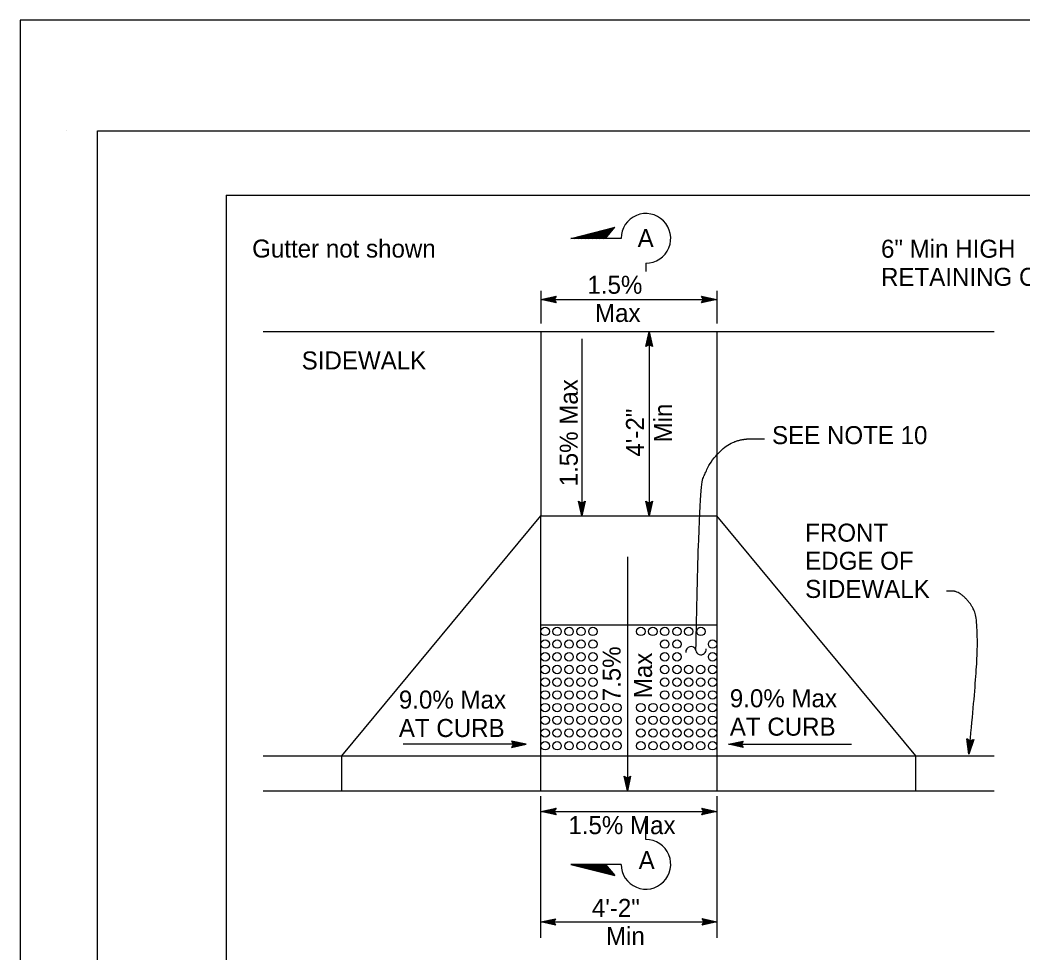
# Model space of a CAD drawing. Extents: x -893 to 867, y -474 to 712.
# Drawn here: x -893.5 to -504, y 349.4 to 712 of the extents above; entities that cross this region are included whole.
import ezdxf

# ---------------------------------------------------------------- set-up
doc = ezdxf.new("R2010")
doc.units = 0
for name, color, linetype in [('10 Sheet Format', 7, 'Continuous'), ('22 Misc Cnst Det', 7, 'Continuous'), ('56 Stage 3 Anno', 7, 'Continuous'), ('57 Undefined', 7, 'Continuous'), ('60 Nongeo Data', 7, 'Continuous')]:
    doc.layers.add(name, color=color, linetype=linetype)

msp = doc.modelspace()

# ---------------------------------------------------------------- linework, layer by layer
at = {"layer": '10 Sheet Format'}
for p, q in [((-875.41, 668.96), (-875.41, 668.96)), ((-813.45, 643.96), (811.55, 643.96)), ((-813.45, 643.96), (-813.45, -406.04))]:
    msp.add_line(p, q, dxfattribs=at)
for points in [[(-893.45, -474.04), (866.55, -474.04), (866.55, 711.96), (-893.45, 711.96)], [(-863.43, 668.96), (836.57, 668.96), (836.57, -431.04), (-863.43, -431.04)], [(-863.43, 668.96), (836.57, 668.96), (836.57, -431.04), (-863.43, -431.04)]]:
    msp.add_lwpolyline(points, close=True, dxfattribs=at)
at = {"layer": '22 Misc Cnst Det'}
for p, q in [((-679.58, 627.13), (-662.53, 631.48)), ((-678.18, 627.13), (-662.89, 631.03)), ((-666.05, 627.13), (-662.53, 631.48)), ((-660.04, 627.13), (-679.58, 627.13)), ((-676.77, 627.13), (-663.25, 630.58)), ((-675.37, 627.13), (-663.62, 630.13)), ((-673.97, 627.13), (-663.98, 629.68)), ((-672.57, 627.13), (-664.35, 629.23)), ((-671.16, 627.13), (-664.71, 628.78)), ((-669.76, 627.13), (-665.08, 628.33)), ((-668.36, 627.13), (-665.45, 627.88)), ((-666.96, 627.13), (-665.81, 627.43)), ((-650.4, 617.49), (-650.4, 614.19)), ((-650.4, 393.51), (-650.4, 400.85)), ((-679.58, 383.87), (-662.53, 379.52)), ((-660.04, 383.87), (-679.58, 383.87)), ((-678.18, 383.87), (-662.89, 379.97)), ((-676.77, 383.87), (-663.25, 380.42)), ((-675.37, 383.87), (-663.62, 380.87)), ((-673.97, 383.87), (-663.98, 381.32)), ((-672.57, 383.87), (-664.35, 381.77)), ((-671.16, 383.87), (-664.71, 382.22)), ((-669.76, 383.87), (-665.08, 382.67)), ((-668.36, 383.87), (-665.45, 383.12)), ((-666.96, 383.87), (-665.81, 383.57)), ((-666.05, 383.87), (-662.53, 379.52))]:
    msp.add_line(p, q, dxfattribs=at)
for centre, start, end in [((-650.4, 627.13), 269.9995, 180), ((-650.4, 383.87), 180, 90.0005)]:
    msp.add_arc(centre, 9.64, start, end, dxfattribs=at)
at = {"layer": '56 Stage 3 Anno'}
for p, q in [((-691.23, 606.76), (-691.23, 593.98)), ((-691.23, 603.36), (-685.23, 604.69)), ((-689.84, 603.36), (-685.46, 604.33)), ((-688.47, 603.36), (-685.64, 603.98)), ((-685.23, 604.69), (-686.03, 603.36)), ((-685.23, 604.69), (-685.23, 604.69)), ((-628.03, 603.36), (-628.83, 604.7)), ((-628.83, 604.7), (-628.83, 604.7)), ((-628.83, 604.7), (-622.83, 603.36)), ((-628.61, 604.34), (-624.21, 603.36)), ((-628.38, 603.98), (-625.59, 603.36)), ((-622.83, 606.76), (-622.83, 593.98)), ((-691.23, 603.36), (-622.83, 603.36)), ((-685.23, 602.02), (-691.23, 603.36)), ((-691.23, 603.36), (-691.23, 603.36)), ((-685.44, 602.37), (-689.85, 603.36)), ((-685.68, 602.73), (-688.47, 603.36)), ((-687.08, 603.36), (-685.87, 603.62)), ((-685.85, 603.08), (-687.08, 603.36)), ((-686.03, 603.36), (-685.23, 602.02)), ((-685.23, 602.02), (-685.23, 602.02)), ((-622.83, 603.36), (-628.83, 602.03)), ((-628.83, 602.03), (-628.03, 603.36)), ((-628.83, 602.03), (-628.83, 602.03)), ((-624.22, 603.35), (-628.59, 602.39)), ((-625.59, 603.36), (-628.42, 602.73)), ((-628.2, 603.64), (-626.97, 603.36)), ((-626.97, 603.36), (-628.18, 603.09)), ((-622.83, 603.36), (-622.83, 603.36)), ((-650.43, 585.05), (-649.15, 590.75)), ((-650.09, 585.25), (-649.15, 589.43)), ((-649.75, 585.47), (-649.16, 588.12)), ((-649.16, 588.12), (-648.56, 585.44)), ((-649.15, 590.75), (-649.15, 519.25)), ((-649.15, 590.75), (-649.15, 590.75)), ((-649.15, 590.75), (-647.89, 585.04)), ((-649.15, 589.42), (-648.23, 585.27)), ((-675.26, 588.08), (-675.26, 519.25)), ((-649.15, 585.8), (-650.43, 585.05)), ((-650.43, 585.05), (-650.43, 585.05)), ((-649.42, 585.64), (-649.16, 586.81)), ((-649.16, 586.81), (-648.9, 585.66)), ((-647.89, 585.05), (-649.15, 585.8)), ((-647.89, 585.05), (-647.89, 585.05)), ((-675.26, 519.25), (-676.53, 524.95)), ((-676.53, 524.95), (-676.53, 524.95)), ((-676.53, 524.95), (-675.26, 524.19)), ((-675.27, 520.57), (-676.18, 524.73)), ((-675.26, 521.88), (-675.85, 524.56)), ((-675.26, 523.19), (-675.51, 524.34)), ((-675.26, 524.19), (-673.99, 524.95)), ((-673.99, 524.95), (-675.26, 519.25)), ((-674.33, 524.75), (-675.26, 520.56)), ((-674.67, 524.52), (-675.26, 521.88)), ((-675, 524.36), (-675.26, 523.19)), ((-673.99, 524.95), (-673.99, 524.95)), ((-649.15, 519.25), (-650.42, 524.95)), ((-650.42, 524.95), (-650.42, 524.95)), ((-650.42, 524.95), (-649.15, 524.19)), ((-649.16, 520.57), (-650.08, 524.73)), ((-649.15, 521.88), (-649.75, 524.56)), ((-649.15, 523.19), (-649.41, 524.34)), ((-649.15, 524.19), (-647.88, 524.95)), ((-647.88, 524.95), (-649.15, 519.25)), ((-648.22, 524.75), (-649.15, 520.56)), ((-648.56, 524.52), (-649.15, 521.88)), ((-648.89, 524.36), (-649.15, 523.19)), ((-647.88, 524.95), (-647.88, 524.95)), ((-675.26, 519.25), (-675.26, 519.25)), ((-649.15, 519.25), (-649.15, 519.25)), ((-657.62, 503.33), (-657.62, 412.42)), ((-696.92, 430.54), (-744.71, 430.54)), ((-696.92, 430.54), (-702.62, 431.8)), ((-702.62, 431.8), (-702.62, 431.8)), ((-702.62, 431.8), (-701.85, 430.54)), ((-701.85, 430.54), (-702.62, 429.27)), ((-702.62, 429.27), (-696.92, 430.54)), ((-702.62, 429.27), (-702.62, 429.27)), ((-702.41, 429.6), (-698.23, 430.54)), ((-698.24, 430.54), (-702.39, 431.46)), ((-699.54, 430.54), (-702.22, 431.13)), ((-702.19, 429.95), (-699.54, 430.54)), ((-702.02, 430.28), (-700.85, 430.54)), ((-700.85, 430.54), (-702, 430.79)), ((-696.92, 430.54), (-696.92, 430.54)), ((-618.33, 430.54), (-612.63, 431.8)), ((-612.63, 429.27), (-618.33, 430.54)), ((-618.33, 430.54), (-618.33, 430.54)), ((-618.33, 430.54), (-570.53, 430.54)), ((-612.84, 429.6), (-617.02, 430.54)), ((-617.01, 430.54), (-612.85, 431.46)), ((-615.71, 430.54), (-613.02, 431.13)), ((-613.06, 429.95), (-615.71, 430.54)), ((-614.39, 430.54), (-613.25, 430.79)), ((-613.23, 430.28), (-614.39, 430.54)), ((-612.63, 431.8), (-613.39, 430.54)), ((-613.39, 430.54), (-612.63, 429.27)), ((-612.63, 431.8), (-612.63, 431.8)), ((-612.63, 429.27), (-612.63, 429.27)), ((-657.62, 412.42), (-658.89, 418.12)), ((-658.89, 418.12), (-658.89, 418.12)), ((-658.89, 418.12), (-657.62, 417.36)), ((-657.63, 413.74), (-658.54, 417.9)), ((-657.62, 415.05), (-658.22, 417.73)), ((-657.62, 416.36), (-657.87, 417.51)), ((-657.62, 417.36), (-656.35, 418.12)), ((-656.35, 418.12), (-657.62, 412.42)), ((-656.69, 417.92), (-657.62, 413.73)), ((-657.03, 417.69), (-657.62, 415.05)), ((-657.36, 417.53), (-657.62, 416.36)), ((-656.35, 418.12), (-656.35, 418.12)), ((-691.23, 355.27), (-691.23, 410.33)), ((-657.62, 412.42), (-657.62, 412.42)), ((-622.83, 410.33), (-622.83, 355.27)), ((-691.23, 404.41), (-622.83, 404.41)), ((-691.23, 361.5), (-685.53, 362.76)), ((-689.91, 361.5), (-685.75, 362.42)), ((-685.53, 362.76), (-686.29, 361.5)), ((-685.53, 362.76), (-685.53, 362.76)), ((-627.77, 361.5), (-628.53, 362.77)), ((-628.53, 362.77), (-628.53, 362.77)), ((-628.53, 362.77), (-622.83, 361.5)), ((-628.32, 362.43), (-624.14, 361.5)), ((-691.23, 361.5), (-622.83, 361.5)), ((-685.53, 360.22), (-691.23, 361.5)), ((-691.23, 361.5), (-691.23, 361.5)), ((-685.73, 360.56), (-689.92, 361.5)), ((-688.6, 361.49), (-685.92, 362.09)), ((-685.96, 360.9), (-688.6, 361.49)), ((-687.29, 361.49), (-686.14, 361.75)), ((-686.12, 361.23), (-687.29, 361.49)), ((-686.29, 361.5), (-685.53, 360.22)), ((-685.53, 360.22), (-685.53, 360.22)), ((-622.83, 361.5), (-628.53, 360.23)), ((-628.53, 360.23), (-627.77, 361.5)), ((-628.53, 360.23), (-628.53, 360.23)), ((-624.15, 361.49), (-628.31, 360.57)), ((-625.45, 361.5), (-628.14, 360.9)), ((-628.1, 362.09), (-625.45, 361.5)), ((-627.93, 361.76), (-626.77, 361.5)), ((-626.77, 361.5), (-627.91, 361.24)), ((-622.83, 361.5), (-622.83, 361.5))]:
    msp.add_line(p, q, dxfattribs=at)
for points in [[(-523.11, 432.41), (-525.03, 426.67), (-525.73, 432.68), (-525.4, 432.44), (-524.89, 428.03), (-523.48, 432.24), (-523.85, 432.07), (-524.75, 429.38), (-525.07, 432.19), (-524.75, 431.95), (-524.61, 430.73), (-524.22, 431.9), (-524.5, 431.76), (-525.73, 432.68), (-524.5, 431.76)], [(-685.32, 403.09), (-691.23, 404.41), (-685.32, 405.72), (-685.53, 405.37), (-689.86, 404.41), (-685.53, 403.44), (-685.74, 403.79), (-688.51, 404.41), (-685.74, 405.02), (-685.95, 404.67), (-687.15, 404.41), (-685.95, 404.14), (-686.11, 404.41), (-685.32, 405.72), (-686.11, 404.41)], [(-628.73, 405.73), (-622.83, 404.41), (-628.73, 403.1), (-628.52, 403.45), (-624.2, 404.41), (-628.52, 405.38), (-628.32, 405.03), (-625.55, 404.41), (-628.31, 403.8), (-628.1, 404.15), (-626.91, 404.41), (-628.11, 404.68), (-627.95, 404.41), (-628.73, 403.1), (-627.95, 404.41)]]:
    msp.add_lwpolyline(points, close=True, dxfattribs=at)
for centre, start, end in [((-632.93, 466.5), 14.7703, 189.0852), ((-629.02, 467.3), 188.461, 11.0238)]:
    msp.add_arc(centre, 2, start, end, dxfattribs=at)
for points in [[(-631, 467.01), (-629.81, 526.56), (-627.41, 537.09), (-622.06, 544.29), (-616.9, 547.98), (-611.73, 549.28), (-606.19, 549.28), (-604.35, 549.28)], [(-525.03, 426.67), (-521.78, 458.31), (-521.61, 479.11), (-523.98, 485.05), (-529.16, 490.03), (-533.1, 490.03), (-533.72, 490.03)]]:
    msp.add_open_spline(points, degree=2, dxfattribs=at)
at = {"layer": '60 Nongeo Data'}
for p, q in [((-515.16, 590.75), (-799.09, 590.75)), ((-691.23, 590.75), (-691.23, 519.25)), ((-622.83, 590.75), (-622.83, 519.25)), ((-768.55, 426.08), (-691.23, 519.25)), ((-691.23, 412.42), (-691.23, 519.25)), ((-691.23, 519.25), (-622.83, 519.25)), ((-622.83, 519.25), (-622.83, 412.42)), ((-545.53, 426.1), (-622.83, 519.25)), ((-691.23, 476.99), (-622.83, 476.99)), ((-799.09, 426.07), (-515.16, 426.1)), ((-768.55, 412.42), (-768.55, 426.08)), ((-545.53, 412.42), (-545.53, 426.08)), ((-799.09, 412.42), (-515.16, 412.42))]:
    msp.add_line(p, q, dxfattribs=at)
for centre in [(-689.55, 474.4), (-684.9, 474.4), (-680.26, 474.4), (-675.61, 474.4), (-670.97, 474.4), (-652.38, 474.4), (-647.74, 474.4), (-643.09, 474.4), (-638.33, 474.4), (-633.8, 474.4), (-629.04, 474.4), (-689.55, 469.47), (-684.9, 469.47), (-680.26, 469.47), (-675.61, 469.47), (-670.97, 469.47), (-643.09, 469.47), (-638.33, 469.47), (-624.51, 469.47), (-689.55, 464.53), (-684.9, 464.53), (-680.26, 464.53), (-675.61, 464.53), (-670.97, 464.53), (-643.09, 464.53), (-638.33, 464.53), (-624.51, 464.53), (-689.55, 459.59), (-689.55, 459.59), (-684.9, 459.59), (-684.9, 459.59), (-680.26, 459.59), (-680.26, 459.59), (-675.61, 459.59), (-675.61, 459.59), (-670.97, 459.59), (-670.97, 459.59), (-643.09, 459.59), (-643.09, 459.59), (-638.33, 459.59), (-638.33, 459.59), (-633.8, 459.59), (-633.8, 459.59), (-629.15, 459.59), (-629.15, 459.59), (-624.51, 459.59), (-624.51, 459.59), (-689.55, 454.66), (-684.9, 454.66), (-680.26, 454.66), (-675.61, 454.66), (-670.97, 454.66), (-643.09, 454.66), (-638.33, 454.66), (-633.8, 454.66), (-629.15, 454.66), (-624.51, 454.66), (-689.55, 449.72), (-684.9, 449.72), (-680.26, 449.72), (-675.61, 449.72), (-670.97, 449.72), (-643.09, 449.72), (-638.33, 449.72), (-633.8, 449.72), (-629.15, 449.72), (-624.51, 449.72), (-689.55, 444.79), (-684.9, 444.79), (-680.26, 444.79), (-675.61, 444.79), (-670.97, 444.79), (-666.32, 444.79), (-661.67, 444.79), (-652.38, 444.79), (-647.62, 444.79), (-643.09, 444.79), (-638.33, 444.79), (-633.8, 444.79), (-629.15, 444.79), (-624.51, 444.79), (-689.55, 439.85), (-684.9, 439.85), (-680.26, 439.85), (-675.61, 439.85), (-670.97, 439.85), (-666.32, 439.85), (-661.67, 439.85), (-652.38, 439.85), (-647.62, 439.85), (-643.09, 439.85), (-638.33, 439.85), (-633.8, 439.85), (-629.15, 439.85), (-624.51, 439.85), (-689.55, 434.91), (-684.9, 434.91), (-680.26, 434.92), (-675.61, 434.91), (-670.97, 434.91), (-666.32, 434.91), (-661.67, 434.91), (-652.38, 434.91), (-647.62, 434.91), (-643.09, 434.91), (-638.33, 434.91), (-633.8, 434.91), (-629.15, 434.91), (-624.51, 434.91), (-689.55, 429.98), (-684.9, 429.98), (-680.26, 429.98), (-675.61, 429.98), (-670.97, 429.98), (-666.32, 429.98), (-661.67, 429.98), (-652.38, 429.98), (-647.62, 429.98), (-643.09, 429.98), (-638.33, 429.98), (-633.8, 429.98), (-629.15, 429.98), (-624.51, 429.98)]:
    msp.add_circle(centre, 1.64, dxfattribs=at)

# ---------------------------------------------------------------- texts
at = {"layer": '57 Undefined'}
for s, p in [('A', (-653.63, 623.72)), ('Gutter not shown', (-803.32, 619.66)), ('6" Min HIGH', (-559.11, 619.6)), ('RETAINING CURB', (-559.11, 608.66)), ('1.5%', (-673.12, 605.58)), ('Max', (-670.19, 594.64)), ('SIDEWALK', (-784.09, 576.18)), ('SEE NOTE 10', (-601.43, 547.16)), ('FRONT', (-588.56, 509.27)), ('EDGE OF', (-588.56, 498.34)), ('SIDEWALK', (-588.56, 487.4)), ('9.0% Max', (-617.82, 444.91)), ('9.0% Max', (-746.35, 444.4)), ('AT CURB', (-746.35, 433.36)), ('AT CURB', (-617.82, 433.87)), ('1.5% Max', (-680.52, 395.61)), ('A', (-653.23, 382.01)), ('4\'-2"', (-671.4, 363.46)), ('Min', (-665.9, 352.53))]:
    msp.add_text(s, height=7, dxfattribs=at).set_placement(p)
for s, p in [('1.5% Max', (-676.88, 530.76)), ('Min', (-640.22, 547.81)), ('4\'-2"', (-651.15, 542.31)), ('7.5%', (-660.22, 447.22)), ('Max', (-648.03, 448.44))]:
    msp.add_text(s, height=7, rotation=90, dxfattribs=at).set_placement(p)

doc.saveas('drawing.dxf')
